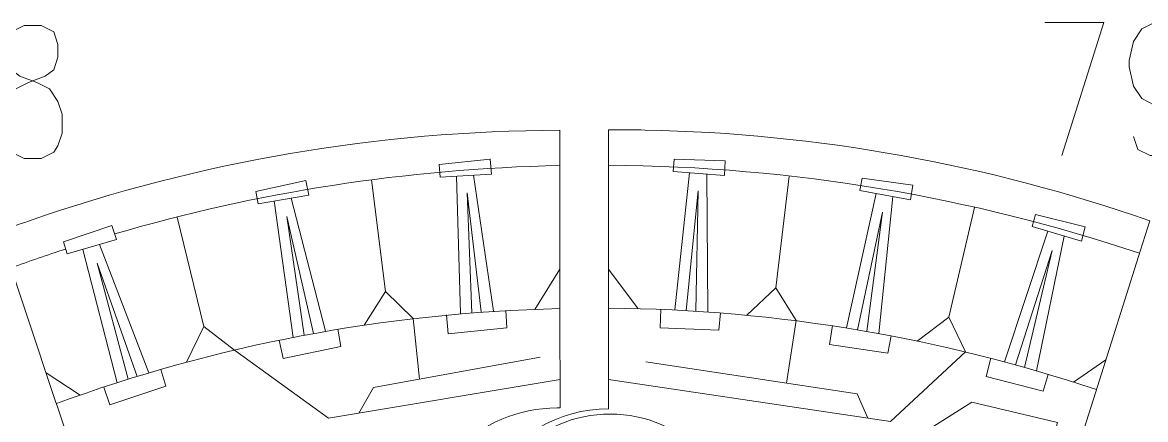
# Model space of a CAD drawing. Header units: millimetres. Extents: x -182 to 179, y -139 to 136.
# Drawn here: x -51 to 44.7, y 102.3 to 136.1 of the extents above; entities that cross this region are included whole.
import ezdxf

# ---------------------------------------------------------------- set-up
doc = ezdxf.new("R2010")
doc.units = ezdxf.units.MM
doc.header["$MEASUREMENT"] = 0
doc.layers.add('Layer 1', color=7, linetype='Continuous')

msp = doc.modelspace()

# ---------------------------------------------------------------- linework, layer by layer
at = {"layer": 'Layer 1', "color": 1, "lineweight": 9}
msp.add_ellipse((-0.9599, 91.6205), major_axis=(0, 11.1719), ratio=1, dxfattribs=at)
for points, knots in [([(-50.8783, 135.8757), (-50.8783, 135.8757), (-51.9556, 135.3253), (-51.9556, 135.3253), (-51.9556, 135.3253), (-51.9556, 135.3253), (-52.3219, 134.2571), (-52.3219, 134.2571), (-52.3219, 134.2571), (-52.3219, 134.2571), (-52.3219, 133.1727), (-52.3219, 133.1727), (-52.3219, 133.1727), (-52.3219, 133.1727), (-51.9556, 132.0883), (-51.9556, 132.0883), (-51.9556, 132.0883), (-51.9556, 132.0883), (-51.2446, 131.5542), (-51.2446, 131.5542), (-51.2446, 131.5542), (-51.2446, 131.5542), (-49.801, 131.0201), (-49.801, 131.0201), (-49.801, 131.0201), (-49.801, 131.0201), (-48.7237, 130.4697), (-48.7237, 130.4697), (-48.7237, 130.4697), (-48.7237, 130.4697), (-48.0126, 129.4015), (-48.0126, 129.4015), (-48.0126, 129.4015), (-48.0126, 129.4015), (-47.6463, 128.3171), (-47.6463, 128.3171), (-47.6463, 128.3171), (-47.6463, 128.3171), (-47.6463, 126.6986), (-47.6463, 126.6986), (-47.6463, 126.6986), (-47.6463, 126.6986), (-48.0126, 125.6141), (-48.0126, 125.6141), (-48.0126, 125.6141), (-48.0126, 125.6141), (-48.3681, 125.08), (-48.3681, 125.08), (-48.3681, 125.08), (-48.3681, 125.08), (-49.4455, 124.5458), (-49.4455, 124.5458), (-49.4455, 124.5458), (-49.4455, 124.5458), (-50.8783, 124.5458), (-50.8783, 124.5458), (-50.8783, 124.5458), (-50.8783, 124.5458), (-51.9556, 125.08), (-51.9556, 125.08), (-51.9556, 125.08), (-51.9556, 125.08), (-52.3219, 125.6141), (-52.3219, 125.6141), (-52.3219, 125.6141), (-52.3219, 125.6141), (-52.6774, 126.6986), (-52.6774, 126.6986), (-52.6774, 126.6986), (-52.6774, 126.6986), (-52.6774, 128.3171), (-52.6774, 128.3171), (-52.6774, 128.3171), (-52.6774, 128.3171), (-52.3219, 129.4015), (-52.3219, 129.4015), (-52.3219, 129.4015), (-52.3219, 129.4015), (-51.6001, 130.4697), (-51.6001, 130.4697), (-51.6001, 130.4697), (-51.6001, 130.4697), (-50.5228, 131.0201), (-50.5228, 131.0201), (-50.5228, 131.0201), (-50.5228, 131.0201), (-49.0899, 131.5542), (-49.0899, 131.5542), (-49.0899, 131.5542), (-49.0899, 131.5542), (-48.3681, 132.0883), (-48.3681, 132.0883), (-48.3681, 132.0883), (-48.3681, 132.0883), (-48.0126, 133.1727), (-48.0126, 133.1727), (-48.0126, 133.1727), (-48.0126, 133.1727), (-48.0126, 134.2571), (-48.0126, 134.2571), (-48.0126, 134.2571), (-48.0126, 134.2571), (-48.3681, 135.3253), (-48.3681, 135.3253), (-48.3681, 135.3253), (-48.3681, 135.3253), (-49.4455, 135.8757), (-49.4455, 135.8757), (-49.4455, 135.8757), (-49.4455, 135.8757), (-50.8783, 135.8757), (-50.8783, 135.8757)], [0, 0, 0, 0, 0.0344828, 0.0344828, 0.0344828, 0.0344828, 0.0689655, 0.0689655, 0.0689655, 0.0689655, 0.1034483, 0.1034483, 0.1034483, 0.1034483, 0.137931, 0.137931, 0.137931, 0.137931, 0.1724138, 0.1724138, 0.1724138, 0.1724138, 0.2068966, 0.2068966, 0.2068966, 0.2068966, 0.2413793, 0.2413793, 0.2413793, 0.2413793, 0.2758621, 0.2758621, 0.2758621, 0.2758621, 0.3103448, 0.3103448, 0.3103448, 0.3103448, 0.3448276, 0.3448276, 0.3448276, 0.3448276, 0.3793103, 0.3793103, 0.3793103, 0.3793103, 0.4137931, 0.4137931, 0.4137931, 0.4137931, 0.4482759, 0.4482759, 0.4482759, 0.4482759, 0.4827586, 0.4827586, 0.4827586, 0.4827586, 0.5172414, 0.5172414, 0.5172414, 0.5172414, 0.5517241, 0.5517241, 0.5517241, 0.5517241, 0.5862069, 0.5862069, 0.5862069, 0.5862069, 0.6206897, 0.6206897, 0.6206897, 0.6206897, 0.6551724, 0.6551724, 0.6551724, 0.6551724, 0.6896552, 0.6896552, 0.6896552, 0.6896552, 0.7241379, 0.7241379, 0.7241379, 0.7241379, 0.7586207, 0.7586207, 0.7586207, 0.7586207, 0.7931034, 0.7931034, 0.7931034, 0.7931034, 0.8275862, 0.8275862, 0.8275862, 0.8275862, 0.862069, 0.862069, 0.862069, 0.862069, 0.8965517, 0.8965517, 0.8965517, 0.8965517, 0.9310345, 0.9310345, 0.9310345, 0.9310345, 1, 1, 1, 1]), ([(36.0761, 136.1192), (36.0761, 136.1192), (41.1072, 136.1192), (41.1072, 136.1192), (41.1072, 136.1192), (41.1072, 136.1192), (37.5197, 124.7895), (37.5197, 124.7895)], [0, 0, 0, 0, 0.3333333, 0.3333333, 0.3333333, 0.3333333, 1, 1, 1, 1]), ([(47.9267, 132.3318), (47.9267, 132.3318), (47.5712, 130.7133), (47.5712, 130.7133), (47.5712, 130.7133), (47.5712, 130.7133), (46.8494, 129.645), (46.8494, 129.645), (46.8494, 129.645), (46.8494, 129.645), (45.772, 129.0948), (45.772, 129.0948), (45.772, 129.0948), (45.772, 129.0948), (45.4165, 129.0948), (45.4165, 129.0948), (45.4165, 129.0948), (45.4165, 129.0948), (44.3392, 129.645), (44.3392, 129.645), (44.3392, 129.645), (44.3392, 129.645), (43.6174, 130.7133), (43.6174, 130.7133), (43.6174, 130.7133), (43.6174, 130.7133), (43.2619, 132.3318), (43.2619, 132.3318), (43.2619, 132.3318), (43.2619, 132.3318), (43.2619, 132.8821), (43.2619, 132.8821), (43.2619, 132.8821), (43.2619, 132.8821), (43.6174, 134.5007), (43.6174, 134.5007), (43.6174, 134.5007), (43.6174, 134.5007), (44.3392, 135.5689), (44.3392, 135.5689), (44.3392, 135.5689), (44.3392, 135.5689), (45.4165, 136.1192), (45.4165, 136.1192), (45.4165, 136.1192), (45.4165, 136.1192), (45.772, 136.1192), (45.772, 136.1192), (45.772, 136.1192), (45.772, 136.1192), (46.8494, 135.5689), (46.8494, 135.5689), (46.8494, 135.5689), (46.8494, 135.5689), (47.5712, 134.5007), (47.5712, 134.5007), (47.5712, 134.5007), (47.5712, 134.5007), (47.9267, 132.3318), (47.9267, 132.3318), (47.9267, 132.3318), (47.9267, 132.3318), (47.9267, 129.645), (47.9267, 129.645), (47.9267, 129.645), (47.9267, 129.645), (47.5712, 126.9421), (47.5712, 126.9421), (47.5712, 126.9421), (47.5712, 126.9421), (46.8494, 125.3236), (46.8494, 125.3236), (46.8494, 125.3236), (46.8494, 125.3236), (45.772, 124.7895), (45.772, 124.7895), (45.772, 124.7895), (45.772, 124.7895), (45.061, 124.7895), (45.061, 124.7895), (45.061, 124.7895), (45.061, 124.7895), (43.9837, 125.3236), (43.9837, 125.3236), (43.9837, 125.3236), (43.9837, 125.3236), (43.6174, 126.408), (43.6174, 126.408)], [0, 0, 0, 0, 0.0434783, 0.0434783, 0.0434783, 0.0434783, 0.0869565, 0.0869565, 0.0869565, 0.0869565, 0.1304348, 0.1304348, 0.1304348, 0.1304348, 0.173913, 0.173913, 0.173913, 0.173913, 0.2173913, 0.2173913, 0.2173913, 0.2173913, 0.2608696, 0.2608696, 0.2608696, 0.2608696, 0.3043478, 0.3043478, 0.3043478, 0.3043478, 0.3478261, 0.3478261, 0.3478261, 0.3478261, 0.3913043, 0.3913043, 0.3913043, 0.3913043, 0.4347826, 0.4347826, 0.4347826, 0.4347826, 0.4782609, 0.4782609, 0.4782609, 0.4782609, 0.5217391, 0.5217391, 0.5217391, 0.5217391, 0.5652174, 0.5652174, 0.5652174, 0.5652174, 0.6086957, 0.6086957, 0.6086957, 0.6086957, 0.6521739, 0.6521739, 0.6521739, 0.6521739, 0.6956522, 0.6956522, 0.6956522, 0.6956522, 0.7391304, 0.7391304, 0.7391304, 0.7391304, 0.7826087, 0.7826087, 0.7826087, 0.7826087, 0.826087, 0.826087, 0.826087, 0.826087, 0.8695652, 0.8695652, 0.8695652, 0.8695652, 0.9130435, 0.9130435, 0.9130435, 0.9130435, 1, 1, 1, 1]), ([(-15.4511, 122.9655), (-15.4511, 122.9655), (-15.5143, 124.0313), (-15.5143, 124.0313), (-15.5143, 124.0313), (-15.5143, 124.0313), (-11.1876, 124.4897), (-11.1876, 124.4897), (-11.1876, 124.4897), (-11.1876, 124.4897), (-11.068, 123.2246), (-11.068, 123.2246), (-11.068, 123.2246), (-11.068, 123.2246), (-15.4511, 122.9655), (-15.4511, 122.9655)], [0, 0, 0, 0, 0.2, 0.2, 0.2, 0.2, 0.4, 0.4, 0.4, 0.4, 0.6, 0.6, 0.6, 0.6, 1, 1, 1, 1]), ([(4.4113, 123.4269), (4.4113, 123.4269), (4.4939, 124.4913), (4.4939, 124.4913), (4.4939, 124.4913), (4.4939, 124.4913), (8.8427, 124.3561), (8.8427, 124.3561), (8.8427, 124.3561), (8.8427, 124.3561), (8.7889, 123.0865), (8.7889, 123.0865), (8.7889, 123.0865), (8.7889, 123.0865), (4.4113, 123.4269), (4.4113, 123.4269)], [0, 0, 0, 0, 0.2, 0.2, 0.2, 0.2, 0.4, 0.4, 0.4, 0.4, 0.6, 0.6, 0.6, 0.6, 1, 1, 1, 1]), ([(-30.9577, 120.6947), (-30.9577, 120.6947), (-31.1351, 121.7475), (-31.1351, 121.7475), (-31.1351, 121.7475), (-31.1351, 121.7475), (-26.8828, 122.6685), (-26.8828, 122.6685), (-26.8828, 122.6685), (-26.8828, 122.6685), (-26.6279, 121.4236), (-26.6279, 121.4236), (-26.6279, 121.4236), (-26.6279, 121.4236), (-30.9577, 120.6947), (-30.9577, 120.6947)], [0, 0, 0, 0, 0.2, 0.2, 0.2, 0.2, 0.4, 0.4, 0.4, 0.4, 0.6, 0.6, 0.6, 0.6, 1, 1, 1, 1]), ([(20.3114, 121.831), (20.3114, 121.831), (20.5102, 122.88), (20.5102, 122.88), (20.5102, 122.88), (20.5102, 122.88), (24.818, 122.2688), (24.818, 122.2688), (24.818, 122.2688), (24.818, 122.2688), (24.6252, 121.0127), (24.6252, 121.0127), (24.6252, 121.0127), (24.6252, 121.0127), (20.3114, 121.831), (20.3114, 121.831)], [0, 0, 0, 0, 0.2, 0.2, 0.2, 0.2, 0.4, 0.4, 0.4, 0.4, 0.6, 0.6, 0.6, 0.6, 1, 1, 1, 1]), ([(34.9811, 118.7581), (34.9811, 118.7581), (35.2868, 119.7811), (35.2868, 119.7811), (35.2868, 119.7811), (35.2868, 119.7811), (39.5088, 118.73), (39.5088, 118.73), (39.5088, 118.73), (39.5088, 118.73), (39.1879, 117.5004), (39.1879, 117.5004), (39.1879, 117.5004), (39.1879, 117.5004), (34.9811, 118.7581), (34.9811, 118.7581)], [0, 0, 0, 0, 0.2, 0.2, 0.2, 0.2, 0.4, 0.4, 0.4, 0.4, 0.6, 0.6, 0.6, 0.6, 1, 1, 1, 1]), ([(-47.2255, 116.4173), (-47.2255, 116.4173), (-47.5232, 117.4426), (-47.5232, 117.4426), (-47.5232, 117.4426), (-47.5232, 117.4426), (-43.4056, 118.8482), (-43.4056, 118.8482), (-43.4056, 118.8482), (-43.4056, 118.8482), (-43.0087, 117.641), (-43.0087, 117.641), (-43.0087, 117.641), (-43.0087, 117.641), (-47.2255, 116.4173), (-47.2255, 116.4173)], [0, 0, 0, 0, 0.2, 0.2, 0.2, 0.2, 0.4, 0.4, 0.4, 0.4, 0.6, 0.6, 0.6, 0.6, 1, 1, 1, 1]), ([(-9.8365, 111.6183), (-9.8365, 111.6183), (-9.7542, 110.1237), (-9.7542, 110.1237), (-9.7542, 110.1237), (-9.7542, 110.1237), (-14.7501, 109.6308), (-14.7501, 109.6308), (-14.7501, 109.6308), (-14.7501, 109.6308), (-14.9032, 111.2316), (-14.9032, 111.2316)], [0, 0, 0, 0, 0.25, 0.25, 0.25, 0.25, 0.5, 0.5, 0.5, 0.5, 1, 1, 1, 1]), ([(8.428, 111.4206), (8.428, 111.4206), (8.306, 109.9287), (8.306, 109.9287), (8.306, 109.9287), (8.306, 109.9287), (3.2894, 110.1209), (3.2894, 110.1209), (3.2894, 110.1209), (3.2894, 110.1209), (3.3559, 111.7277), (3.3559, 111.7277)], [0, 0, 0, 0, 0.25, 0.25, 0.25, 0.25, 0.5, 0.5, 0.5, 0.5, 1, 1, 1, 1]), ([(22.9874, 109.4568), (22.9874, 109.4568), (22.7025, 107.9872), (22.7025, 107.9872), (22.7025, 107.9872), (22.7025, 107.9872), (17.7373, 108.7283), (17.7373, 108.7283), (17.7373, 108.7283), (17.7373, 108.7283), (17.9795, 110.3181), (17.9795, 110.3181)], [0, 0, 0, 0, 0.25, 0.25, 0.25, 0.25, 0.5, 0.5, 0.5, 0.5, 1, 1, 1, 1]), ([(-24.1554, 110.0171), (-24.1554, 110.0171), (-23.9128, 108.5399), (-23.9128, 108.5399), (-23.9128, 108.5399), (-23.9128, 108.5399), (-28.8268, 107.5126), (-28.8268, 107.5126), (-28.8268, 107.5126), (-28.8268, 107.5126), (-29.1511, 109.0877), (-29.1511, 109.0877)], [0, 0, 0, 0, 0.25, 0.25, 0.25, 0.25, 0.5, 0.5, 0.5, 0.5, 1, 1, 1, 1]), ([(36.3702, 106.1742), (36.3702, 106.1742), (35.9356, 104.7418), (35.9356, 104.7418), (35.9356, 104.7418), (35.9356, 104.7418), (31.073, 105.9896), (31.073, 105.9896), (31.073, 105.9896), (31.073, 105.9896), (31.4774, 107.5461), (31.4774, 107.5461)], [0, 0, 0, 0, 0.25, 0.25, 0.25, 0.25, 0.5, 0.5, 0.5, 0.5, 1, 1, 1, 1]), ([(-39.2364, 106.596), (-39.2364, 106.596), (-38.825, 105.1567), (-38.825, 105.1567), (-38.825, 105.1567), (-38.825, 105.1567), (-43.5876, 103.5692), (-43.5876, 103.5692), (-43.5876, 103.5692), (-43.5876, 103.5692), (-44.0915, 105.0964), (-44.0915, 105.0964)], [0, 0, 0, 0, 0.25, 0.25, 0.25, 0.25, 0.5, 0.5, 0.5, 0.5, 1, 1, 1, 1]), ([(29.8681, 103.8015), (29.8681, 103.8015), (37.1441, 102.0817), (37.1441, 102.0817), (37.1441, 102.0817), (37.1441, 102.0817), (36.2181, 98.6421), (36.2181, 98.6421), (36.2181, 98.6421), (36.2181, 98.6421), (25.2379, 100.891), (25.2379, 100.891), (25.2379, 100.891), (25.2379, 100.891), (29.8681, 103.8015), (29.8681, 103.8015)], [0, 0, 0, 0, 0.2, 0.2, 0.2, 0.2, 0.4, 0.4, 0.4, 0.4, 0.6, 0.6, 0.6, 0.6, 1, 1, 1, 1])]:
    msp.add_open_spline(points, degree=3, knots=knots, dxfattribs=at)
at = {"layer": 'Layer 1', "lineweight": 9}
for points, knots in [([(-5.238, 112.0509), (-5.238, 112.0509), (-5.2524, 126.9517), (-5.2524, 126.9517), (-5.2524, 126.9517), (-20.6721, 126.901), (-35.9648, 124.2877), (-50.5147, 119.2217), (-50.5147, 119.2217), (-51.3581, 118.9283), (-52.2091, 118.6222), (-53.0471, 118.3124), (-53.0471, 118.3124), (-53.0471, 118.3124), (-48.231, 103.9535), (-48.231, 103.9535)], [0, 0, 0, 0, 0.2, 0.2, 0.2, 0.2, 0.4, 0.4, 0.4, 0.4, 0.6, 0.6, 0.6, 0.6, 1, 1, 1, 1]), ([(44.2211, 116.7504), (44.2211, 116.7504), (45.0088, 119.2428), (45.0088, 119.2428), (45.0088, 119.2428), (31.1735, 124.0686), (16.6727, 126.6728), (2.0367, 126.9654), (2.0367, 126.9654), (0.9893, 126.9862), (-0.0445, 126.9954), (-1.093, 126.9926), (-1.093, 126.9926), (-1.093, 126.9926), (-1.0951, 124.2532), (-1.0951, 124.2532)], [0, 0, 0, 0, 0.2, 0.2, 0.2, 0.2, 0.4, 0.4, 0.4, 0.4, 0.6, 0.6, 0.6, 0.6, 1, 1, 1, 1]), ([(-5.2017, 74.6745), (-5.2017, 74.6745), (-5.206, 79.1082), (-5.206, 79.1082), (-5.206, 79.1082), (-5.2944, 79.1063), (-5.383, 79.1048), (-5.4719, 79.1048), (-5.4719, 79.1048), (-12.1571, 79.1048), (-17.5765, 84.5242), (-17.5765, 91.2094), (-17.5765, 91.2094), (-17.5765, 97.8946), (-12.1571, 103.314), (-5.4719, 103.314), (-5.4719, 103.314), (-5.3908, 103.314), (-5.3102, 103.3125), (-5.2295, 103.3109), (-5.2295, 103.3109), (-5.2295, 103.3109), (-5.2374, 111.4887), (-5.2374, 111.4887)], [0, 0, 0, 0, 0.1428571, 0.1428571, 0.1428571, 0.1428571, 0.2857143, 0.2857143, 0.2857143, 0.2857143, 0.4285714, 0.4285714, 0.4285714, 0.4285714, 0.5714286, 0.5714286, 0.5714286, 0.5714286, 0.7142857, 0.7142857, 0.7142857, 0.7142857, 1, 1, 1, 1]), ([(-1.1049, 111.5197), (-1.1049, 111.5197), (-1.1113, 103.2419), (-1.1113, 103.2419), (-1.1113, 103.2419), (-5.3666, 103.2453), (-9.2801, 100.9118), (-11.3005, 97.1667), (-11.3005, 97.1667), (-13.3208, 93.4217), (-13.1217, 88.8696), (-10.782, 85.3153), (-10.782, 85.3153), (-8.4424, 81.7609), (-5.3679, 79.7332), (-1.1291, 80.1079), (-1.1291, 80.1079), (-1.1291, 80.1079), (-1.1322, 76.1914), (-1.1322, 76.1914)], [0, 0, 0, 0, 0.1666667, 0.1666667, 0.1666667, 0.1666667, 0.3333333, 0.3333333, 0.3333333, 0.3333333, 0.5, 0.5, 0.5, 0.5, 0.6666667, 0.6666667, 0.6666667, 0.6666667, 1, 1, 1, 1]), ([(40.3827, 104.604), (40.3827, 104.604), (37.8692, 96.6503), (37.8692, 96.6503), (37.8692, 96.6503), (41.7742, 95.4162), (44.7241, 92.1927), (45.6079, 88.1938), (45.6079, 88.1938), (46.4918, 84.195), (45.1751, 80.0285), (42.1538, 77.2637), (42.1538, 77.2637), (39.1327, 74.499), (34.8661, 73.5559), (30.961, 74.7899), (30.961, 74.7899), (30.961, 74.7899), (30.1087, 72.0927), (30.1087, 72.0927)], [0, 0, 0, 0, 0.1666667, 0.1666667, 0.1666667, 0.1666667, 0.3333333, 0.3333333, 0.3333333, 0.3333333, 0.5, 0.5, 0.5, 0.5, 0.6666667, 0.6666667, 0.6666667, 0.6666667, 1, 1, 1, 1]), ([(-48.0522, 103.4205), (-48.0522, 103.4205), (-45.397, 95.5042), (-45.397, 95.5042), (-45.397, 95.5042), (-49.9162, 93.9891), (-53.1726, 89.7205), (-53.1726, 84.6911), (-53.1726, 84.6911), (-53.1726, 78.3937), (-48.0676, 73.2887), (-41.7702, 73.2887), (-41.7702, 73.2887), (-40.5022, 73.2887), (-39.2827, 73.4961), (-38.1434, 73.878), (-38.1434, 73.878), (-38.1434, 73.878), (-38.1175, 73.8007), (-38.1175, 73.8007), (-38.1175, 73.8007), (-38.1175, 73.8007), (-36.2407, 68.2049), (-36.2407, 68.2049)], [0, 0, 0, 0, 0.1428571, 0.1428571, 0.1428571, 0.1428571, 0.2857143, 0.2857143, 0.2857143, 0.2857143, 0.4285714, 0.4285714, 0.4285714, 0.4285714, 0.5714286, 0.5714286, 0.5714286, 0.5714286, 0.7142857, 0.7142857, 0.7142857, 0.7142857, 1, 1, 1, 1]), ([(46.1754, 102.5071), (46.1754, 102.5071), (43.6068, 94.8383), (43.6068, 94.8383), (43.6068, 94.8383), (47.5858, 93.5056), (50.5515, 90.1514), (51.3868, 86.0392), (51.3868, 86.0392), (52.2222, 81.9269), (50.8002, 77.6814), (47.6566, 74.9019), (47.6566, 74.9019), (44.513, 72.1223), (40.1253, 71.231), (36.1464, 72.5638), (36.1464, 72.5638), (36.1464, 72.5638), (34.3706, 67.2619), (34.3706, 67.2619)], [0, 0, 0, 0, 0.1666667, 0.1666667, 0.1666667, 0.1666667, 0.3333333, 0.3333333, 0.3333333, 0.3333333, 0.5, 0.5, 0.5, 0.5, 0.6666667, 0.6666667, 0.6666667, 0.6666667, 1, 1, 1, 1])]:
    msp.add_open_spline(points, degree=3, knots=knots, dxfattribs=at)
at = {"layer": 'Layer 1', "color": 5, "lineweight": 9}
for points in [[(-43.1698, 118.1309), (-31.1036, 121.6585), (-18.39, 123.6696), (-5.2495, 123.9435)], [(-1.0953, 123.9721), (14.7052, 123.8603), (29.9092, 121.2373), (44.1365, 116.4823)], [(-21.283, 122.716), (-21.283, 122.716), (-20.0924, 113.219), (-20.0924, 113.219)], [(14.2877, 123.0472), (14.2877, 123.0472), (13.145, 113.5444), (13.145, 113.5444)], [(30.0865, 120.3708), (30.0865, 120.3708), (27.9088, 111.0505), (27.9088, 111.0505)], [(-37.8486, 119.5415), (-37.8486, 119.5415), (-35.5701, 110.2454), (-35.5701, 110.2454)], [(-52.0144, 115.2335), (-50.4711, 115.7946), (-48.9155, 116.3305), (-47.3484, 116.8405)], [(-7.3752, 111.7046), (-7.3752, 111.7046), (-5.2409, 115.1313), (-5.2409, 115.1313)], [(-1.1021, 115.1172), (-1.1021, 115.1172), (1.4221, 111.7581), (1.4221, 111.7581)], [(-17.736, 110.9239), (-17.736, 110.9239), (-17.1895, 105.7728), (-17.1895, 105.7728)], [(14.8761, 110.7473), (14.8761, 110.7473), (14.0752, 105.4337), (14.0752, 105.4337)], [(41.2678, 107.4046), (41.2678, 107.4046), (38.5029, 105.515), (38.5029, 105.515)], [(-49.0182, 106.3007), (-49.0182, 106.3007), (-46.12, 104.4089), (-46.12, 104.4089)]]:
    msp.add_open_spline(points, degree=3, dxfattribs=at)
at = {"layer": 'Layer 1', "color": 1, "lineweight": 9}
for points in [[(-5.2496, 123.6624), (-5.2496, 123.6624), (-5.2494, 124.2246), (-5.2494, 124.2246)], [(-1.0954, 123.691), (-1.0954, 123.691), (-1.0952, 124.2532), (-1.0952, 124.2532)], [(-13.7107, 111.3402), (-13.7107, 111.3402), (-14.0468, 123.0486), (-14.0468, 123.0486)], [(-12.591, 123.1346), (-12.591, 123.1346), (-10.8949, 111.5537), (-10.8949, 111.5537)], [(4.5521, 111.6728), (4.5521, 111.6728), (5.8139, 123.3178), (5.8139, 123.3178)], [(7.2678, 123.2047), (7.2678, 123.2047), (7.3707, 111.5008), (7.3707, 111.5008)], [(19.1625, 110.1324), (19.1625, 110.1324), (21.6936, 121.5688), (21.6936, 121.5688)], [(-27.9772, 109.3239), (-27.9772, 109.3239), (-29.5704, 120.9282), (-29.5704, 120.9282)], [(-28.1324, 121.1703), (-28.1324, 121.1703), (-25.2007, 109.839), (-25.2007, 109.839)], [(23.1263, 121.297), (23.1263, 121.297), (21.9452, 109.6524), (21.9452, 109.6524)], [(32.635, 107.2398), (32.635, 107.2398), (36.329, 118.3552), (36.329, 118.3552)], [(37.7262, 117.9374), (37.7262, 117.9374), (35.3536, 106.476), (35.3536, 106.476)], [(-42.9527, 105.4665), (-42.9527, 105.4665), (-45.8744, 116.8094), (-45.8744, 116.8094)], [(-44.4739, 117.2158), (-44.4739, 117.2158), (-40.2542, 106.2985), (-40.2542, 106.2985)], [(44.0473, 116.2157), (44.0473, 116.2157), (44.2257, 116.7489), (44.2257, 116.7489)], [(-5.2379, 111.4887), (-5.2379, 111.4887), (-5.2375, 112.0509), (-5.2375, 112.0509)], [(-1.1049, 111.5197), (-1.1049, 111.5197), (-1.1045, 112.0819), (-1.1045, 112.0819)], [(-48.1416, 103.687), (-34.7166, 108.6031), (-20.2839, 111.4288), (-5.2377, 111.7698)], [(-1.1047, 111.8008), (13.4207, 111.6897), (27.3953, 109.2632), (40.4674, 104.8721)], [(40.3781, 104.6055), (40.3781, 104.6055), (40.5567, 105.1387), (40.5567, 105.1387)], [(-48.0521, 103.4205), (-48.0521, 103.4205), (-48.2311, 103.9535), (-48.2311, 103.9535)]]:
    msp.add_open_spline(points, degree=3, dxfattribs=at)
at = {"layer": 'Layer 1', "lineweight": 9}
for points in [[(-1.0955, 123.691), (-1.0955, 123.691), (-1.1045, 112.0819), (-1.1045, 112.0819)], [(40.5521, 105.1402), (40.5521, 105.1402), (44.0517, 116.2143), (44.0517, 116.2143)]]:
    msp.add_open_spline(points, degree=3, dxfattribs=at)
at = {"layer": 'Layer 1', "color": 5, "lineweight": 9}
for points in [[(-12.7355, 111.421), (-12.7355, 111.421), (-13.1276, 121.6243), (-13.1276, 121.6243), (-13.1276, 121.6243), (-13.1276, 121.6243), (-11.9391, 111.4816), (-11.9391, 111.4816)], [(5.5292, 111.62), (5.5292, 111.62), (6.5306, 121.7816), (6.5306, 121.7816), (6.5306, 121.7816), (6.5306, 121.7816), (6.3264, 111.5715), (6.3264, 111.5715)], [(-27.0163, 109.5091), (-27.0163, 109.5091), (-28.5034, 119.6111), (-28.5034, 119.6111), (-28.5034, 119.6111), (-28.5034, 119.6111), (-26.2311, 109.655), (-26.2311, 109.655)], [(20.1279, 109.9728), (20.1279, 109.9728), (22.2375, 119.9634), (22.2375, 119.9634), (22.2375, 119.9634), (22.2375, 119.9634), (20.915, 109.8372), (20.915, 109.8372)], [(33.5789, 106.9816), (33.5789, 106.9816), (36.7049, 116.7022), (36.7049, 116.7022), (36.7049, 116.7022), (36.7049, 116.7022), (34.3478, 106.7658), (34.3478, 106.7658)], [(-42.0196, 105.7613), (-42.0196, 105.7613), (-44.6625, 115.6242), (-44.6625, 115.6242), (-44.6625, 115.6242), (-44.6625, 115.6242), (-41.2565, 105.9968), (-41.2565, 105.9968)], [(-21.9195, 110.3693), (-21.9195, 110.3693), (-20.0925, 113.2191), (-20.0925, 113.2191), (-20.0925, 113.2191), (-20.0925, 113.2191), (-17.736, 110.9239), (-17.736, 110.9239)], [(10.6827, 111.2214), (10.6827, 111.2214), (13.1449, 113.5445), (13.1449, 113.5445), (13.1449, 113.5445), (13.1449, 113.5445), (14.8761, 110.7473), (14.8761, 110.7473)], [(25.2067, 109.0115), (25.2067, 109.0115), (27.9087, 111.0506), (27.9087, 111.0506), (27.9087, 111.0506), (27.9087, 111.0506), (29.3227, 108.0805), (29.3227, 108.0805)], [(-37.0561, 107.2039), (-37.0561, 107.2039), (-35.5702, 110.2455), (-35.5702, 110.2455), (-35.5702, 110.2455), (-35.5702, 110.2455), (-32.9646, 108.2376), (-32.9646, 108.2376)], [(-5.2318, 105.7394), (-5.2318, 105.7394), (-24.9532, 102.4319), (-24.9532, 102.4319), (-24.9532, 102.4319), (-24.9532, 102.4319), (-32.9646, 108.2376), (-32.9646, 108.2376)], [(-6.9091, 107.6377), (-6.9091, 107.6377), (-21.1305, 105.058), (-21.1305, 105.058), (-21.1305, 105.058), (-21.1305, 105.058), (-22.3636, 102.8662), (-22.3636, 102.8662)], [(-1.1093, 105.7393), (-1.1093, 105.7393), (22.9364, 102.1673), (22.9364, 102.1673), (22.9364, 102.1673), (22.9364, 102.1673), (29.3227, 108.0805), (29.3227, 108.0805)], [(2.0867, 107.2408), (2.0867, 107.2408), (20.0784, 104.5289), (20.0784, 104.5289), (20.0784, 104.5289), (20.0784, 104.5289), (21.0011, 102.4548), (21.0011, 102.4548)]]:
    msp.add_open_spline(points, degree=3, knots=[0, 0, 0, 0, 0.3333333, 0.3333333, 0.3333333, 0.3333333, 1, 1, 1, 1], dxfattribs=at)

doc.saveas('drawing.dxf')
